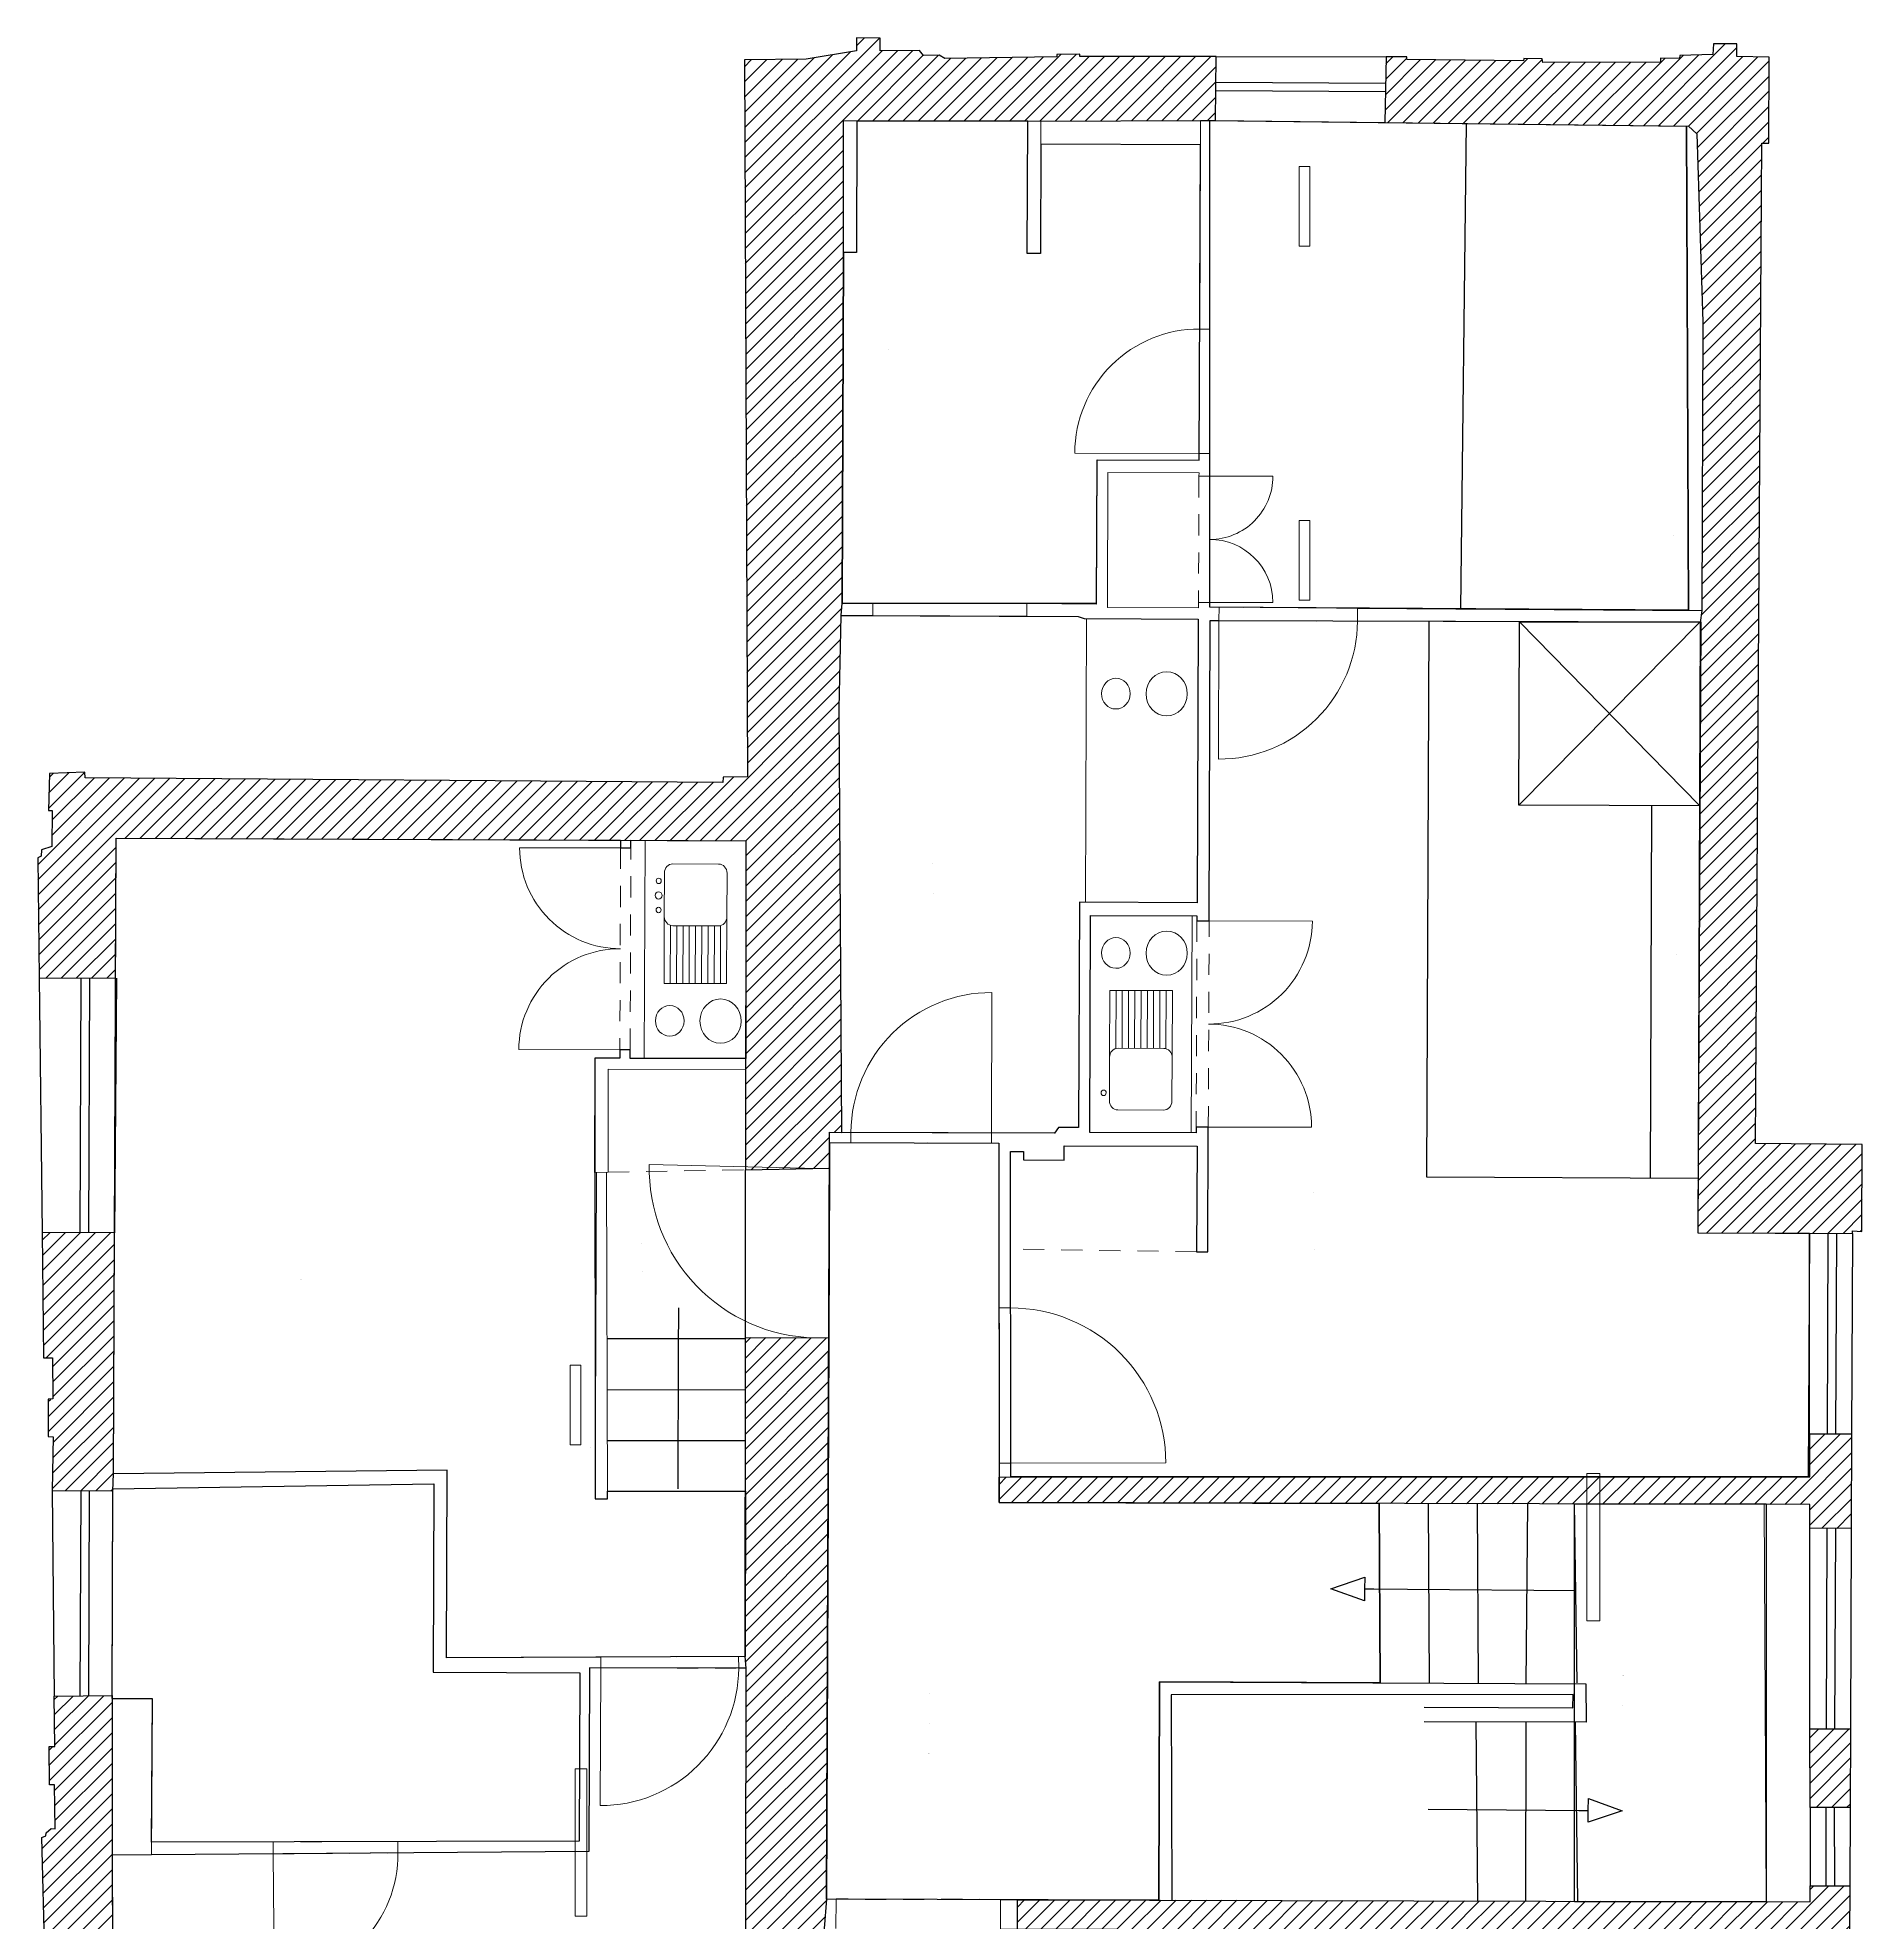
# Model space of a CAD drawing. Header units: metres. Extents: x -228 to 369, y -174 to 385.
# Drawn here: x 145.65 to 156.42, y 11.74 to 22.87 of the extents above; entities that cross this region are included whole.
import ezdxf
from ezdxf.enums import TextEntityAlignment as Align

# ---------------------------------------------------------------- set-up
doc = ezdxf.new("R2010")
doc.units = ezdxf.units.M
doc.linetypes.add('CACHE', pattern=[9.524999999999999, 6.349999999999999, -3.174999999999999])
doc.linetypes.add('CACHE2', pattern=[0.1875, 0.125, -0.0625])
for name, color, linetype in [('010_mur', 2, 'Continuous'), ('020_cloi', 5, 'Continuous'), ('030_menuiserie', 1, 'Continuous'), ('070_trait-fin', 4, 'Continuous'), ('077_textes-1', 243, 'Continuous')]:
    doc.layers.add(name, color=color, linetype=linetype)
doc.layers.add('091_surfaces', color=60, linetype='Continuous', plot=False)
doc.layers.add('102_demol', color=10, linetype='Continuous', lineweight=5)
doc.styles.add('clem', font='swissc.ttf')
pattern_1 = [(45, (-103.05373800496132, -13.210962721703547), (-0.0449012806, 0.0449012806), [])]

# ---------------------------------------------------------------- blocks, each defined once
blk = doc.blocks.new('R+1 Projet')
at = {"layer": '010_mur'}
h = blk.add_hatch(dxfattribs=at)
h.set_pattern_fill('ANSI31', color=4, scale=0.02)
h.set_pattern_definition(pattern_1)
h.paths.add_polyline_path([(-11.804457815504467, 12.118766791894162), (-10.86187814021232, 12.122532927163702), (-10.807843202213299, 12.122317166687134), (-10.773001586594111, 12.121906286140293), (-10.76979796741136, 12.499809528110632), (-11.57468503097789, 12.500578974907691), (-11.574175238387069, 12.513657684576751), (-11.710971716382447, 12.512307834803943), (-11.711730076350687, 12.498257816173423), (-12.372259680040262, 12.488472950888394), (-12.406210457448362, 12.508731184489733), (-12.499032577815415, 12.506780497131402), (-12.522894778708832, 12.53551147856036), (-12.75520256104322, 12.534364368142851), (-12.75490472290436, 12.608954764991502), (-12.89333176482283, 12.611791117006652), (-12.89440541546373, 12.533398294277722), (-13.19213645064232, 12.484083618377914), (-13.555917248992081, 12.481874511392382), (-13.53863806790749, 8.245270460756148), (-13.6821056631178, 8.242795422472701), (-13.68358072028884, 8.21232620895069), (-17.45094311784687, 8.238737074572128), (-17.45247965153187, 8.272161079279178), (-17.66123324933691, 8.265475588808767), (-17.667951406688697, 8.046615409551015), (-17.64457418415095, 8.046522064645252), (-17.64792629934938, 7.834332621678769), (-17.70812213583715, 7.813687097233343), (-17.71077342823261, 7.776938103502763), (-17.73085103540496, 7.766993138421677), (-17.72243273203716, 7.058094335620117), (-17.271166506367948, 7.056292437790836), (-17.267864582840808, 7.883224280816213), (-13.54712452687458, 7.868367424609897), (-13.54889003341213, 5.924892285593669), (-13.05424737667596, 5.933618519223819), (-13.05340019593805, 6.145785632439219), (-12.98154450071754, 6.145498714844289), (-12.997186160511228, 8.649966163828793), (-12.984589983760559, 9.198499158337793), (-12.97946217289562, 9.272259181565024), (-12.97119538551986, 11.342588769218422), (-12.97119538551986, 12.123425559047613)])
h = blk.add_hatch(dxfattribs=at)
h.set_pattern_fill('ANSI31', color=4, scale=0.02)
h.set_pattern_definition(pattern_1)
h.paths.add_polyline_path([(-17.28631225777037, 4.0278565000768864), (-17.282853479815998, 4.128279074980965), (-17.27717608338044, 5.551257401747426), (-17.70455903233418, 5.552963934935979), (-17.69576835363147, 4.812707693754055), (-17.642410968028088, 4.813937359137634), (-17.6404976626908, 4.570802296847541), (-17.668624307553358, 4.568750902070022), (-17.66882697908357, 4.349012606968609), (-17.63964852955334, 4.347505398751091), (-17.6447258035756, 4.029287638598616)])
h.paths.add_polyline_path([(-17.61804934940392, -1.2474363171556617), (-17.64577849843881, -0.24323743619926996), (-17.28253657386176, -0.24168277785400316), (-17.278949805787228, -1.0797220553111402), (-13.55084236026767, -1.0946083200108843), (-13.5466908650543, 2.9794908102945192), (-13.55150182396322, 3.049825481944717), (-13.549790704806181, 4.93343077992613), (-13.05824894359812, 4.931468063343637), (-13.07149049333897, 1.6152618087122392), (-13.085077358123849, 1.4431773799640357), (-13.045997896383959, -2.5410611844294184), (-13.59832634867958, -2.535954220874264), (-13.6015783745654, -1.827889913133695), (-13.717906037115421, -1.8242684776635725), (-13.702145578346212, -1.4571971529642178), (-17.426757306942118, -1.4448052998274217), (-17.437137987848438, -1.474107712203404), (-17.66001204186021, -1.4746853880511481), (-17.65764940308301, -1.2502126560307807)])
h.paths.add_polyline_path([(-10.893363628236294, -5.757968302533554), (-10.829610028206263, -6.120839350369206), (-10.820030641008234, -6.164803270734993), (-11.345958657534176, -6.295703517895889), (-11.365444964872404, -6.207985536894411), (-12.74038062141157, -6.443215566566215), (-13.555917249561348, -6.522433814381657), (-13.55020196048335, -4.49289993832208), (-13.58933912837496, -4.492743664416777), (-13.59238082385662, -3.830474605765048), (-13.03344231715753, -3.8211305795804953), (-13.01114592332484, -6.094297818841879)])
h.paths.add_polyline_path([(-11.943981120039663, 1.6122765196237152), (-7.260497501372992, 1.5998761321618797), (-7.260620286626182, 1.6935307554685277), (-7.026714037903039, 1.693837415549206), (-7.027936660736559, 1.397439520953049), (-7.261510896220097, 1.3983721795122261), (-7.261414682757204, 1.4224678190564743), (-10.698802952309743, 1.436193246840558), (-10.759548899368857, 1.433891589413688), (-11.943981119878645, 1.4386210046330121)])
h.paths.add_polyline_path([(-7.022889106824586, 2.621107451379357), (-7.024804522529886, 2.1567572308778473), (-7.261227189455566, 2.15644727175968), (-7.2618376717858695, 2.622093099970662)])
h.paths.add_polyline_path([(-7.263390909133486, 3.947511606450862), (-12.051565095104998, 3.9579832735002847), (-12.050967380682303, 4.107674630263499), (-7.263390909133486, 4.111333636758646), (-7.263390909133486, 4.365127333908312), (-7.015693794014187, 4.365452076335785), (-7.018002261555376, 3.805815121909109), (-7.263390909133486, 3.806827334890549)])
h.paths.add_polyline_path([(-9.643212747523613, 12.498732547962282), (-9.765646328713592, 12.498849590627213), (-9.7731454227036, 12.110115172550282), (-7.9785595563106835, 12.088951962718562), (-7.93018076448916, 12.043812177979413), (-7.893882744118127, 10.932679209369963), (-7.901154705533008, 9.229060792621452), (-7.910720042784924, 9.156948811401232), (-7.925115054281269, 5.551870493690803), (-7.010815448928588, 5.548099065137938), (-7.010752239893954, 5.563422699108051), (-6.955629511415863, 5.5605758335063005), (-6.952782119174627, 6.073450435107805), (-7.584127700582867, 6.07864264337797), (-7.547094440292167, 11.989220695322143), (-7.505382920420997, 11.989054141874652), (-7.503020374584484, 12.496570064331753), (-7.69344260129521, 12.500641207154981), (-7.694009453679792, 12.576321055828592), (-7.831363498128303, 12.575130400572812), (-7.835963350128987, 12.511648707437123), (-8.031595619573455, 12.507404099041304), (-8.032625872598038, 12.489204143323294), (-8.145605431948534, 12.490613060111352), (-8.14569724758043, 12.467618891516464), (-8.84038248670866, 12.464849633132543), (-8.843461948097865, 12.485968030805523), (-8.95313553702228, 12.488516867854633), (-8.954244894702532, 12.474802255795222), (-9.642349643714516, 12.482975319251853)])
h.paths.add_polyline_path([(-17.29159721039719, 1.875311684591288), (-17.28905162326188, 1.2805417610576844), (-17.68780779870009, 1.2788351032997887), (-17.70714248684529, 1.9790322919921892), (-17.683327140288487, 1.9900867948375534), (-17.681770318876257, 2.007921139913378), (-17.651958623097048, 2.032331365320133), (-17.6267048845669, 2.0314876739429018), (-17.63212304246099, 2.2903299615238213), (-17.66173022365761, 2.291040949538583), (-17.66259093492092, 2.5166002555191516), (-17.6302469513872, 2.518252150009794), (-17.63305131444122, 2.814775279305176), (-17.291143156969987, 2.8180088701953347), (-17.29121598585542, 2.799769645827182)])
h.paths.add_polyline_path([(-7.964160262261538, -5.014469897450182), (-7.945069575965718, -0.23340930804581217), (-7.938551705405951, -0.15919241008174212), (-7.935186705963098, 0.6835360554396179), (-7.26437591957143, 0.680857521147118), (-7.26326825835884, 0.958259503289737), (-7.029752097120291, 0.957327078118106), (-7.0297886571274635, 0.9484639120996867), (-6.972101787750253, 0.947220724378421), (-6.9724095726377335, 0.44597880486500796), (-7.5801400465386894, 0.44105761826911394), (-7.575870283202349, -5.083503872569272), (-7.521769437039074, -5.0837198961971435), (-7.511198155326747, -5.6021617883257555), (-8.039699792075153, -5.685885436515818), (-8.046164502621286, -5.659562593708689), (-9.280028803467975, -5.869339873120335), (-9.270059892454265, -5.909929822356354), (-9.778977584311397, -6.006231421913398), (-9.790303036290751, -5.959217467679119), (-9.8068282447604, -5.9617872909609275), (-9.86801091838759, -5.595129855703124), (-9.210619709623824, -5.490728157987759), (-7.965485203308871, -5.275035838928554)])
for p, q in [((-10.807843202213299, 12.122317166687134), (-10.807843203369085, 12.122317166547873)), ((-13.05364349101906, 6.084855050935149), (-13.054247375647499, 5.933618519584124))]:
    blk.add_line(p, q)
for points in [[(-11.804457815504467, 12.118766791894162), (-10.86187814021232, 12.122532927163702), (-10.807843202213299, 12.122317166687134), (-10.773001586594111, 12.121906286140293), (-10.76979796741136, 12.499809528110632), (-11.57468503097789, 12.500578974907691), (-11.574175238387069, 12.513657684576751), (-11.710971716382447, 12.512307834803943), (-11.711730076350687, 12.498257816173423), (-12.372259680040262, 12.488472950888394), (-12.406210457448362, 12.508731184489733), (-12.499032577815415, 12.506780497131402), (-12.522894778708832, 12.53551147856036), (-12.75520256104322, 12.534364368142851), (-12.75490472290436, 12.608954764991502), (-12.89333176482283, 12.611791117006652), (-12.89440541546373, 12.533398294277722), (-13.19213645064232, 12.484083618377914), (-13.555917248992081, 12.481874511392382), (-13.53863806790749, 8.245270460756148), (-13.6821056631178, 8.242795422472701), (-13.68358072028884, 8.21232620895069), (-17.45094311784687, 8.238737074572128), (-17.45247965153187, 8.272161079279178), (-17.66123324933691, 8.265475588808767), (-17.667951406688697, 8.046615409551015), (-17.64457418415095, 8.046522064645252), (-17.64792629934938, 7.834332621678769), (-17.70812213583715, 7.813687097233343), (-17.71077342823261, 7.776938103502763), (-17.73085103540496, 7.766993138421677), (-17.72243273203716, 7.058094335620117), (-17.271166506367948, 7.056292437790836), (-17.267864582840808, 7.883224280816213), (-13.54712452687458, 7.868367424609897), (-13.54889003341213, 5.924892285593669), (-13.05424737667596, 5.933618519223819), (-13.05340019593805, 6.145785632439219), (-12.98154450071754, 6.145498714844289), (-12.997186160511228, 8.649966163828793), (-12.984589983760559, 9.198499158337793), (-12.97946217289562, 9.272259181565024), (-12.97119538551986, 11.342588769218422), (-12.97119538551986, 12.123425559047613), (-11.804457815504467, 12.118766791894162)], [(-9.643212747523613, 12.498732547962282), (-9.765646328713592, 12.498849590627213), (-9.7731454227036, 12.110115172550282), (-7.9785595563106835, 12.088951962718562), (-7.93018076448916, 12.043812177979413), (-7.893882744118127, 10.932679209369963), (-7.901154705533008, 9.229060792621452), (-7.910720042784924, 9.156948811401232), (-7.925115054281269, 5.551870493690803), (-7.010815448928588, 5.548099065137938), (-7.010752239893954, 5.563422699108051), (-6.955629511415863, 5.5605758335063005), (-6.952782119174627, 6.073450435107805), (-7.584127700582867, 6.07864264337797), (-7.547094440292167, 11.989220695322143), (-7.505382920420997, 11.989054141874652), (-7.503020374584484, 12.496570064331753), (-7.69344260129521, 12.500641207154981), (-7.694009453679792, 12.576321055828592), (-7.831363498128303, 12.575130400572812), (-7.835963350128987, 12.511648707437123), (-8.031595619573455, 12.507404099041304), (-8.032625872598038, 12.489204143323294), (-8.145605431948534, 12.490613060111352), (-8.14569724758043, 12.467618891516464), (-8.84038248670866, 12.464849633132543), (-8.843461948097865, 12.485968030805523), (-8.95313553702228, 12.488516867854633), (-8.954244894702532, 12.474802255795222), (-9.642349643714516, 12.482975319251853), (-9.643212747523613, 12.498732547962282)], [(-17.61804934940392, -1.2474363171556617), (-17.64577849843881, -0.24323743619926996), (-17.28253657386176, -0.24168277785400316), (-17.278949805787228, -1.0797220553111402), (-13.55084236026767, -1.0946083200108843), (-13.5466908650543, 2.9794908102945192), (-13.55150182396322, 3.049825481944717), (-13.549790704806181, 4.93343077992613), (-13.05824894359812, 4.931468063343637), (-13.07149049333897, 1.6152618087122392), (-13.085077358123849, 1.4431773799640357), (-13.045997896383959, -2.5410611844294184), (-13.59832634867958, -2.535954220874264), (-13.6015783745654, -1.827889913133695), (-13.717906037115421, -1.8242684776635725), (-13.702145578346212, -1.4571971529642178), (-17.426757306942118, -1.4448052998274217), (-17.437137987848438, -1.474107712203404), (-17.66001204186021, -1.4746853880511481), (-17.65764940308301, -1.2502126560307807), (-17.61804934940392, -1.2474363171556617)], [(-17.29159721039719, 1.875311684591288), (-17.28905162326188, 1.2805417610576844), (-17.68780779870009, 1.2788351032997887), (-17.70714248684529, 1.9790322919921892), (-17.683327140288487, 1.9900867948375534), (-17.681770318876257, 2.007921139913378), (-17.651958623097048, 2.032331365320133), (-17.6267048845669, 2.0314876739429018), (-17.63212304246099, 2.2903299615238213), (-17.66173022365761, 2.291040949538583), (-17.66259093492092, 2.5166002555191516), (-17.6302469513872, 2.518252150009794), (-17.63305131444122, 2.814775279305176), (-17.291143156969987, 2.8180088701953347), (-17.29121598585542, 2.799769645827182), (-17.29159721039719, 1.875311684591288)], [(-7.022889106824586, 2.621107451379357), (-7.024804522529886, 2.1567572308778473), (-7.261227189455566, 2.15644727175968), (-7.2618376717858695, 2.622093099970662), (-7.022889107138726, 2.621107451380667)], [(-11.943981119878645, 1.6122765196232898), (-7.260497501372992, 1.5998761321618797), (-7.260620286626182, 1.6935307554685277), (-7.026714037903039, 1.693837415549206), (-7.027936660736559, 1.397439520953049), (-7.261510896220097, 1.3983721795122261), (-7.261414682757204, 1.4224678190564743), (-10.698802952309743, 1.436193246840558), (-10.759548899368857, 1.433891589413688), (-11.943981119878645, 1.4386210046330121), (-11.943981120039663, 1.6122765197915099)]]:
    blk.add_lwpolyline(points, dxfattribs=at)
for points in [[(-17.28631225777037, 4.0278565000768864), (-17.282853479815998, 4.128279074980965), (-17.27717608338044, 5.551257401747426), (-17.70455903233418, 5.552963934935979), (-17.69576835363147, 4.812707693754055), (-17.642410968028088, 4.813937359137634), (-17.6404976626908, 4.570802296847541), (-17.668624307553358, 4.568750902070022), (-17.66882697908357, 4.349012606968609), (-17.63964852955334, 4.347505398751091), (-17.6447258035756, 4.029287638598616)], [(-7.263390909133486, 3.947511606450862), (-12.051565095104998, 3.9579832735002847), (-12.050967380682303, 4.107674630263499), (-7.263390909133486, 4.111333636758646), (-7.263390909133486, 4.365127333908312), (-7.015693794014187, 4.365452076335785), (-7.018002261555376, 3.805815121909109), (-7.263390909133486, 3.806827334890549)]]:
    blk.add_lwpolyline(points, close=True, dxfattribs=at)
at = {"layer": '020_cloi'}
for p, q in [((-9.934558022984747, 9.242010451549861), (-7.901154705533008, 9.229060792621452)), ((-7.910720042784924, 9.156948811401232), (-9.934865399938024, 9.165031186123672)), ((-11.109065434168407, 1.6100659273848579), (-11.103920228362076, 2.898628282058343)), ((-11.103920228362076, 2.898628282058343), (-8.586035316879824, 2.888574415397597)), ((-8.661719167648226, 2.82375085185311), (-11.034556652318606, 2.8220643034143715)), ((-11.034556652318606, 2.8220643034143715), (-11.031767400324862, 1.609861265814398)), ((-8.662027899903878, 2.746432166916493), (-8.661719167648226, 2.82375085185311)), ((-8.586035316879824, 2.888574415397597), (-8.584740470922151, 2.6617854396998886)), ((-9.541402330687452, 2.74994349304674), (-8.662027899903878, 2.746432166916493)), ((-8.584740470922151, 2.6617854396998886), (-9.540746046424355, 2.662567710832372))]:
    blk.add_line(p, q, dxfattribs=at)
at = {"layer": '030_menuiserie'}
for p, q in [((-10.771499218495117, 12.299127626871632), (-9.76996102676796, 12.293535926935142)), ((-10.771220067538925, 12.349126847360743), (-9.768642618874837, 12.343529345072023)), ((-17.475061236246727, 7.057106586011068), (-17.48107081658691, 5.552071550028193)), ((-17.42506163481059, 7.056906938569735), (-17.43107121515077, 5.551871902587008)), ((-7.158347663431304, 4.36526505123882), (-7.153466121132478, 5.548687490897718)), ((-7.108348088838792, 4.3650588061587765), (-7.103466546539893, 5.548481245817674)), ((-17.47937235273635, 2.8169012136777742), (-17.4745340308316, 4.028608066186425)), ((-17.429372751300217, 2.816701566236588), (-17.42453442939546, 4.028408418745238)), ((-7.164436413644472, 2.6216913254352394), (-7.159549566430105, 3.806398995933414)), ((-7.114436838890942, 2.62148508018683), (-7.109549991676577, 3.8061927506851485)), ((-7.165748104946287, 1.6936551349135698), (-7.16635500490931, 2.156571654423751)), ((-7.115748148193415, 1.693720686508605), (-7.11635504815651, 2.156637206018786))]:
    blk.add_line(p, q, dxfattribs=at)
at = {"layer": '030_menuiserie', "linetype": 'CACHE', "ltscale": 5}
for p, q in [((-8.98121949934819, 8.077978255706986), (-8.976894190764469, 9.161206025030692)), ((-7.915045351368644, 8.073721042077377), (-8.98121949934819, 8.077978255706986))]:
    blk.add_line(p, q, dxfattribs=at)
blk.add_lwpolyline([(-8.976894190764469, 9.161206025030692), (-7.910679676309556, 9.161206025030692)], dxfattribs=at)
at = {"layer": '070_trait-fin', "linetype": 'CACHE'}
for p, q in [((-9.323910186702232, 9.238121562357993), (-9.290108487902945, 12.104418810426433)), ((-7.979577141370864, 9.229560223277364), (-7.991766757923287, 12.089107712348053)), ((-9.524192322488052, 5.879798453244584), (-9.51108120492474, 9.16333902430575)), ((-8.197285152141376, 8.074848020373903), (-8.206070960477046, 5.874535217963565)), ((-13.549790704806181, 4.93343077992613), (-13.548890033602179, 5.92489228427381)), ((-13.05424737465273, 5.933618519891606), (-13.05824894311521, 4.9314680628389755)), ((-7.923831158197681, 5.8734082407868105), (-9.524192322488052, 5.879798453244584))]:
    blk.add_line(p, q, dxfattribs=at)
at = {"layer": '070_trait-fin', "linetype": 'CACHE', "ltscale": 5}
blk.add_line((-8.977047018080665, 9.161206025030692), (-7.914612362327734, 8.075378835041565), dxfattribs=at)
at = {"layer": '070_trait-fin'}
for p, q in [((-13.94467212566447, 4.855692482722805), (-13.943644772026639, 5.108953787463106)), ((-14.367831588409429, 4.926836173107002), (-13.549795137067742, 4.92855195932847)), ((-13.9479841880294, 4.039208601599675), (-13.94467212566447, 4.855692482722805)), ((-14.36684474288861, 4.625453573398554), (-13.55007115328462, 4.624711594529508)), ((-14.36586428397302, 4.32602147703612), (-13.55034316483168, 4.325280635025846)), ((-14.364882889755501, 4.026303963581158), (-13.550615435236502, 4.025564261574473)), ((-9.800925972730727, 2.893425452017109), (-9.807470695321353, 3.9530754702382533)), ((-9.509176357090583, 2.892260500305128), (-9.515956309429276, 3.95243793440677)), ((-9.219559330467492, 2.8911040650466746), (-9.226049833629695, 3.951803912940085)), ((-8.93848992472569, 2.8899817611776233), (-8.928201771768327, 3.9511525244856602)), ((-8.637954453344829, 2.893995877437264), (-8.652630222426996, 3.950549853240372)), ((-9.639215555446462, 3.4452566984287105), (-9.892469985207608, 3.447386902181314)), ((-8.645495487125155, 3.4368982069620686), (-9.639215555446462, 3.4452566984287105)), ((-9.224084053814112, 1.605075091387262), (-9.234030771423896, 2.6623167351215673)), ((-8.939382966186786, 2.662075633110653), (-8.94218354505214, 1.6043287069239893)), ((-8.6486300185863, 2.6618377180576487), (-8.634803920911326, 1.6035148619759996)), ((-9.517005393502368, 2.1475858054001575), (-8.824753542465805, 2.141763057988283)), ((-8.824753542465805, 2.141763057988283), (-8.57149911270466, 2.139632854235679))]:
    blk.add_line(p, q, dxfattribs=at)
at = {"layer": '070_trait-fin', "linetype": 'CACHE2'}
blk.add_line((-12.043536196801979, 1.612540111068956), (-13.01520119530065, 1.615112772353168), dxfattribs=at)
at = {"layer": '070_trait-fin'}
for points in [[(-10.76979796741136, 12.499809528110632), (-9.765628728200573, 12.498849573801701)], [(-17.722432730359028, 7.058094335613424), (-17.704559032032808, 5.552963934934814)], [(-7.010815448928588, 5.548099065137938), (-7.015693794014187, 4.365452076335785)], [(-17.6447258035756, 4.029287638598616), (-17.63305131444122, 2.814775279305176)], [(-7.0180022610182995, 3.805815121906925), (-7.022889106824586, 2.6211074513795016)], [(-9.837320953092785, 3.446923026300212), (-9.892469985207608, 3.4473869021813166), (-9.89305875643029, 3.37738937830771), (-10.092462910561007, 3.449069105674719), (-9.891881213984888, 3.5173844260550697), (-9.892469985207608, 3.4473869021813166)], [(-8.626648144819482, 2.1400967301167837), (-8.57149911270466, 2.139632854235679), (-8.570910341481977, 2.209630378109286), (-8.37150618735126, 2.137950650742277), (-8.572087883927379, 2.069635330361925), (-8.57149911270466, 2.139632854235679)], [(-7.024804521397854, 2.1567572308793017), (-7.026714036971862, 1.69383741555037)]]:
    blk.add_lwpolyline(points, dxfattribs=at)
at = {"layer": '070_trait-fin', "color": 7, "true_color": 0xffffff}
for points in [[(-10.773001586595893, 12.121906285928272), (-9.773145422710694, 12.110115172182562)], [(-17.26555710029217, 7.05627003953443), (-17.277176083848858, 5.551257401749318)], [(-7.2641228638175015, 4.365126374866231), (-7.265675170589056, 5.549150345681264)], [(-17.291143156969987, 2.8180088701953347), (-17.28631225777037, 4.0278565000768864)], [(-7.2618376717858695, 2.622093099970662), (-7.263390909133486, 3.806827334890549)], [(-7.261227189455566, 2.15644727175968), (-7.260620286626182, 1.6935307554685277)]]:
    blk.add_lwpolyline(points, dxfattribs=at)
at = {"layer": '070_trait-fin', "linetype": 'CACHE', "ltscale": 5}
blk.add_lwpolyline([(-8.98121949934819, 8.077978255706986), (-7.910679676309556, 9.161206025030692)], dxfattribs=at)
at = {"layer": '091_surfaces'}
for points in [[(-10.861971131411611, 11.978559541345122), (-11.805036896739331, 11.982569244140413), (-11.80761745291613, 11.336312115597973), (-11.885902598349459, 11.336624708229794), (-11.882778266974311, 12.119079524385272), (-12.89163539110923, 12.119079524385272), (-12.894737121839901, 11.342283473185233), (-12.971196604561229, 11.342283473185233), (-12.97946217297471, 9.272259181565342), (-11.475761364025784, 9.272259181565342), (-11.472380776866377, 10.118891451409873), (-10.869888249084779, 10.116485712233972)], [(-10.807311927754528, 12.122310901315542), (-7.991766757923287, 12.089107712348053), (-7.979577141370864, 9.229560223277364), (-10.807311927754528, 9.247568554461173)], [(-12.984581385658998, 9.198873584839742), (-11.584409290582881, 9.193282724141604), (-11.549555200518336, 9.180143985759063), (-10.875166360860204, 9.177451162743672), (-10.881862277453656, 7.500529241802578), (-11.577394525410673, 7.505766063495976), (-11.582715412893268, 6.173209665304391), (-11.700150862716947, 6.173678584155278), (-11.724483309801254, 6.140479293096723), (-12.98154450071754, 6.145498714844289), (-12.997186160511228, 8.649966163828793)], [(-11.98295400329811, 4.1113273581252034), (-11.985019435130125, 6.033214522399357), (-11.907303216939873, 6.032904203029396), (-11.9075055266247, 5.982237846267678), (-11.667292159114659, 5.981278679083383), (-11.666953412313925, 6.0661142646505315), (-10.88258508634557, 6.06298229515682), (-10.885073600869765, 5.439760397430218), (-10.818923556615374, 5.439496262286848), (-10.81598467365262, 6.1755079830723965), (-10.887961347028924, 6.1757953846114795), (-10.888094155809195, 6.142534913587733), (-11.516246908820104, 6.1450431159553265), (-11.511130073415698, 7.4269796865512365), (-10.882975406377792, 7.424471479362701), (-10.883092336070057, 7.395187660180515), (-10.811115664953105, 7.394900258323014), (-10.804033712672918, 9.168501759672923), (-7.9068941907649055, 9.161206024922434), (-7.925115054281269, 5.551870493690803), (-7.265675170588839, 5.549150345512135), (-7.271606100271892, 4.1113273581252034)], [(-13.55150182396322, 3.049825481944717), (-15.31641775508415, 3.0422607820067786), (-15.311992365890799, 4.150552537430485), (-17.28285853418358, 4.128147666798032), (-17.267864572644097, 7.883224280775499), (-14.28735225796927, 7.871323142234592), (-14.287372514120518, 7.826346065272274), (-14.226636289923258, 7.826102981931079), (-14.22645669745236, 7.871079987224535), (-13.54712452687458, 7.868367424609897), (-13.54797040963922, 6.581061494289914), (-14.23160771795607, 6.581061494289914), (-14.23139971521315, 6.633153624346887), (-14.29229527290674, 6.633396780400508), (-14.29249399010287, 6.583630128827124), (-14.439372918296879, 6.584216613696023), (-14.437062280005302, 3.98133247463571), (-14.36473851029552, 3.981043688592076), (-14.364882890525548, 4.026303963581858), (-13.55061476389912, 4.026303963581858)], [(-11.109065434168242, 1.6100659274274398), (-13.07149049333897, 1.6152618087122392), (-13.05364349101906, 6.084855050935149), (-12.054313328049211, 6.080864743986021), (-12.051565095104998, 3.9579832735002847), (-9.807470695321353, 3.9530754702382533), (-9.80092597272276, 2.8934254507271038), (-11.103920228358911, 2.8986282828488075)], [(-8.652630222417393, 3.950549852549616), (-7.520695840664011, 3.950549852549616), (-7.520695840664011, 1.599982464471105), (-8.652630222417393, 1.599982464471105)], [(-13.5466908650543, 2.9794908102945192), (-14.47081612945429, 2.9831808251816248), (-14.475151822803848, 1.897352313769661), (-17.05957412333973, 1.8771274251150323), (-17.29159721039719, 1.875311684591288), (-17.278949805787228, -1.0797220553111402), (-13.55084236026767, -1.0946083200108843)]]:
    blk.add_lwpolyline(points, close=True, dxfattribs=at)
blk.add_lwpolyline([(-17.28626548356504, 4.039570605278131), (-15.39017644289455, 4.068673403892609), (-15.394615302209239, 2.9570083179269253), (-14.52874266382467, 2.953550904727249), (-14.53271451460274, 1.9588428053901588), (-17.05899033134326, 1.9527551097970544), (-17.052459340070378, 2.798816295338329), (-17.291212433484358, 2.800659299598666), (-17.28626548356504, 4.039570605278131)], dxfattribs=at)
at = {"layer": '102_demol'}
for p, q in [((-11.885902598349459, 11.336624708229794), (-11.88277827112961, 12.119079523084944)), ((-10.807843203369085, 12.122317166547873), (-10.807615627684827, 10.890898600069344)), ((-11.805037933875248, 11.982325313996403), (-11.80761745291613, 11.336312115597973)), ((-10.866796076618376, 10.890887662716853), (-10.862453014650491, 11.978561590203892)), ((-11.80761745291613, 11.336312115597973), (-11.885902598349459, 11.336624708229794)), ((-10.866796076618376, 10.890887662716853), (-10.807615627523884, 10.890898599901123)), ((-10.86973242303724, 10.155510938745284), (-11.60510914835435, 10.158447283876301)), ((-10.869889010959415, 10.116294908599812), (-10.869732422232302, 10.155510937904321)), ((-10.869732422393245, 10.155510938072542), (-10.807479723994874, 10.155522443358933)), ((-10.807479724828774, 10.155522442883232), (-10.807454893273063, 10.021158843729932)), ((-11.475785338501119, 9.266255027992152), (-11.472380776866377, 10.118891451409873)), ((-11.472380776866377, 10.118891451409873), (-10.869889010959415, 10.116294908599812)), ((-11.412106908321258, 9.246431648295252), (-11.408925407584139, 10.043204839291283)), ((-11.408925407584139, 10.043204839291283), (-10.870910909006598, 10.041056557161353)), ((-10.870910909006598, 10.041056557161353), (-10.870989347087342, 10.021412535604902)), ((-10.807454893755967, 10.021158844234593), (-10.870989347409305, 10.021412535941343)), ((-10.8074548938881, 10.021158845719473), (-10.434303018640968, 10.021227808767003)), ((-10.807316971303845, 9.274855092832142), (-10.434167681874204, 9.276245976522912)), ((-9.934865399938024, 9.165031186123672), (-9.934558022984747, 9.242010451549861)), ((-10.875166360860204, 9.177451162743672), (-10.881862277453656, 7.500529241802578)), ((-10.804033707394229, 9.168501759651843), (-10.811115664951759, 7.394900258658161)), ((-10.753004843999916, 9.168297999372003), (-10.756271657577344, 8.350158555317321)), ((-8.976894190764469, 9.161206025030692), (-7.910720042784924, 9.156948811401232)), ((-14.28753184879966, 7.826346137031216), (-14.884011220707869, 7.826614771126479)), ((-14.28753185043835, 7.8263461373964684), (-14.28735225793778, 7.871323150119862)), ((-14.22663628943828, 7.826102981929145), (-14.287531849443578, 7.826346137704096)), ((-14.226453791681159, 7.871807756542985), (-14.22663628992126, 7.826102982433802)), ((-11.577394525410673, 7.505766063495976), (-11.582715399206608, 6.1732096652497415)), ((-10.881862277453656, 7.500529241802578), (-11.577394525410673, 7.505766063495976)), ((-11.516246908812064, 6.145043117967143), (-11.511128159744295, 7.426979679559301)), ((-11.511128159744295, 7.426979679559301), (-10.882975406390578, 7.424471476160107)), ((-10.882975406390578, 7.424471476160107), (-10.88309233599528, 7.395187660515367)), ((-10.883092335673318, 7.395187660178927), (-10.8111156637959, 7.39490025879728)), ((-10.811115664629796, 7.394900258321723), (-10.201419528997175, 7.392465755818412)), ((-12.097375754321948, 6.141968246077594), (-12.094063866387842, 6.971395890909481)), ((-14.29229527290674, 6.633396780400508), (-14.888769949955929, 6.635778490120865)), ((-14.44206850566766, 5.909135286164528), (-14.43937291829843, 6.584216613307364)), ((-14.43937291829843, 6.584216613307364), (-14.292493992055421, 6.583630128834921)), ((-14.292493992055421, 6.583630128834921), (-14.292295274574391, 6.633396779449104)), ((-14.292295274574391, 6.633396779449104), (-14.23139971521315, 6.633153624346887)), ((-14.23139971521315, 6.633153624346887), (-14.23159681829729, 6.583791200803681)), ((-14.23159681829729, 6.583791200803681), (-13.54797040996313, 6.581061494291207)), ((-13.54835395269711, 6.515011619620198), (-13.54797040964116, 6.581061493954767)), ((-14.36065648432068, 6.518255128712918), (-14.36194559503816, 5.9105487736777285)), ((-13.548351677611679, 6.517517208350181), (-14.36065648432068, 6.518255128712918)), ((-12.98154450071754, 6.145498714844289), (-12.92680340144357, 6.145280134720668)), ((-12.927046696041609, 6.084349552711936), (-12.926803401604518, 6.145280134888889)), ((-12.097619050426694, 6.081037662949239), (-12.09737575496587, 6.141968246750475)), ((-11.724483309801254, 6.140479293096723), (-12.0973757551557, 6.141968245601891)), ((-11.700150862716947, 6.173678584155278), (-11.724483309801254, 6.140479293096723)), ((-11.582715399206608, 6.1732096652497415), (-11.700150862716947, 6.173678584155278)), ((-10.888094155809195, 6.142534913587733), (-11.516246908812064, 6.145043117967143)), ((-10.887961347189304, 6.1757953849397005), (-10.888094155809195, 6.142534913587733)), ((-10.887961347028286, 6.175795384771481), (-10.815984676145781, 6.175507983082353)), ((-10.815984675472974, 6.175507983726273), (-10.818923556615374, 5.439496262286848)), ((-10.815984675122053, 6.17550798470649), (-10.206283741504777, 6.1752333956059005)), ((-12.927046695719648, 6.084349552375498), (-13.05364349101906, 6.084855050935149)), ((-12.054313328371173, 6.080864744322316), (-12.097619050587637, 6.081037663117458)), ((-12.052663522519252, 5.107932561737252), (-12.054313328049211, 6.080864743986021)), ((-11.90730321694373, 6.032904202065982), (-11.985019435130125, 6.033214522399357)), ((-11.985019435130125, 6.033214522399357), (-11.984025123876018, 5.1080063265041105)), ((-11.907505526731512, 5.982237846268108), (-11.90730321694373, 6.032904202065982)), ((-11.666953412313925, 6.0661142646505315), (-11.667292159113385, 5.981278679400857)), ((-10.88258508633542, 6.062982297697452), (-11.666953412313925, 6.0661142646505315)), ((-10.885073600869765, 5.439760397430218), (-10.88258508633542, 6.062982297697452)), ((-14.36194559503816, 5.9105487736777285), (-14.44206850566766, 5.909135286164528)), ((-14.42936370439969, 5.909359418647947), (-14.437062280005302, 3.98133247463571)), ((-14.36473469045373, 3.9810436733395913), (-14.37105212642647, 5.910388121173309)), ((-13.117640202458679, 5.932500175611349), (-14.11834284506138, 5.955620896584879)), ((-11.667292159113385, 5.981278679400857), (-11.907505526731512, 5.982237846268108)), ((-10.818923556615374, 5.439496262286848), (-10.885073600869765, 5.439760397430218)), ((-11.984025123876018, 5.1080063265041105), (-12.052663522519252, 5.107932561737252)), ((-17.28285853418358, 4.128147666798032), (-17.28626548356504, 4.039570605278131)), ((-17.28285853418358, 4.128147666798032), (-15.311992365890799, 4.150552537430485)), ((-15.311992365890799, 4.150552537430485), (-15.31641775508415, 3.0422607820067786)), ((-12.051110279395836, 4.191944884664261), (-11.98304072055773, 4.192018039467511)), ((-12.050967380682303, 4.107674630263499), (-12.051110279395836, 4.191944884664261)), ((-11.98304072123061, 4.192018038823589), (-11.067052434222896, 4.1930024408252216)), ((-11.98304072055773, 4.192018039467511), (-11.982950108389014, 4.107703139854129)), ((-15.39017644289455, 4.068673403892609), (-17.28626548356504, 4.039570605278131)), ((-15.394615301488122, 2.957008317924046), (-15.39017644289455, 4.068673403892609)), ((-14.437062280005302, 3.98133247463571), (-14.36473469045373, 3.9810436733395913)), ((-7.520695840664011, 1.6006104312447125), (-7.533390909133486, 3.9481395732244713)), ((-15.31641775508415, 3.0422607820067786), (-14.404690851749141, 3.04616858287045)), ((-14.404690851749141, 3.04616858287045), (-14.404419740356419, 2.9829157054888493)), ((-13.59028791472181, 3.0496592388479624), (-13.55150182396322, 3.049825481944717)), ((-13.58998790283713, 2.9796636958193266), (-13.59028791472181, 3.0496592388479624)), ((-14.47081612945429, 2.9831808251816248), (-14.475151822803848, 1.897352313769661)), ((-14.404419740356419, 2.9829157054888493), (-14.47081612945429, 2.9831808251816248)), ((-14.404419740195411, 2.982915705320629), (-14.40767174820448, 2.168483868423646)), ((-13.5466908650543, 2.9794908102945192), (-13.58998790283713, 2.9796636958193266)), ((-17.05899033166523, 1.952755110134167), (-16.340507167560236, 1.9545165820702102)), ((-17.05899033134326, 1.9527551097977272), (-17.05839856425704, 1.8771366246748946)), ((-16.340507167560236, 1.9545165820702102), (-16.33994561531716, 1.882759015266347)), ((-15.60255000619687, 1.8885296439300867), (-15.60308054860052, 1.956324496468878)), ((-14.475151822803848, 1.897352313769661), (-15.60255000619687, 1.8885296439300867)), ((-16.33994561531716, 1.882759015266347), (-17.05839856425704, 1.8771366246748946)), ((-16.339945615478168, 1.882759015434567), (-16.3341749884604, 1.14536340635037)), ((-13.07149049333897, 1.6152618087122392), (-13.01520119546167, 1.6151127725213876)), ((-13.015657160618389, 1.44290018668049), (-13.01520119594457, 1.6151127730260493))]:
    blk.add_line(p, q, dxfattribs=at)
at = {"layer": '102_demol', "linetype": 'CACHE2'}
for p, q in [((-10.869732422393245, 10.155510938072542), (-10.866796076618376, 10.890887662716853)), ((-10.807615627173037, 10.890898600881483), (-10.80747972431691, 10.155522443695373)), ((-10.870989347409305, 10.021412535941343), (-10.87396927454549, 9.275121234937684)), ((-10.807316970631037, 9.274855093476072), (-10.807454893405119, 10.021158845214812)), ((-9.934558023145692, 9.242010451718082), (-10.752502236757538, 9.247219501162183)), ((-10.75300484442505, 9.168298002510133), (-9.934865399938024, 9.165031186123672)), ((-14.28753185076031, 7.826346137732909), (-14.292295274574391, 6.633396779449104)), ((-14.23139971421831, 6.633153624654515), (-14.22663628943828, 7.826102981929145)), ((-10.88309233599528, 7.395187660515367), (-10.887961347028286, 6.175795384771481)), ((-10.815984674478132, 6.1755079840337554), (-10.8111156637959, 7.39490025879728)), ((-12.09737575496587, 6.141968246750475), (-12.926803401604518, 6.145280134888889)), ((-12.927046696041609, 6.084349552711936), (-12.097619050426694, 6.081037662949239)), ((-14.36194559484826, 5.9105487748261645), (-13.5488900342461, 5.92489228494669)), ((-10.885073600869765, 5.439760397430218), (-11.984399133631777, 5.456023085246123)), ((-12.052663522358236, 5.107932561569033), (-12.051110279395836, 4.191944884664261)), ((-11.983040720235842, 4.192018039131071), (-11.984025123876018, 5.1080063265041105)), ((-14.404690851427258, 3.046168582534009), (-13.590287914882829, 3.0496592390161816)), ((-14.404419740195411, 2.982915705320629), (-13.58998790283713, 2.9796636958193266)), ((-15.60308054808858, 1.9563244972810208), (-16.340507167560236, 1.9545165820702102)), ((-16.339945615478168, 1.882759015434567), (-15.602550005524058, 1.888529644574009))]:
    blk.add_line(p, q, dxfattribs=at)
at = {"layer": '102_demol', "color": 5}
for p, q in [((-12.97946217289562, 9.272259181565024), (-12.79793370812229, 9.271477040413172)), ((-11.887933708122292, 9.268623823991923), (-11.475785338501119, 9.266255027992152)), ((-10.874092409743863, 9.244283366165323), (-11.412106908321258, 9.246431648295252)), ((-10.873969274706505, 9.275121235105903), (-10.874092409743863, 9.244283366165323)), ((-10.807316970631037, 9.274855093476072), (-10.87396927454549, 9.275121234937684)), ((-10.807316970631037, 9.274855093476072), (-10.807311927754528, 9.247568554461173)), ((-10.807311927754528, 9.247568554461173), (-10.75250223659652, 9.247219500994103)), ((-10.753004844775896, 9.168298001529763), (-10.752502236757538, 9.247219501162183)), ((-12.984581385658998, 9.198873584839742), (-12.79793370812229, 9.198071002821283)), ((-12.984581385658998, 9.198873584839742), (-12.984563958399699, 9.198873515207083)), ((-11.887933708122292, 9.195217786593872), (-11.584409290582881, 9.193282724141604)), ((-11.584409290582881, 9.193282724141604), (-11.549555200518336, 9.180143985759063)), ((-11.549555200518336, 9.180143985759063), (-10.875166360860204, 9.177451162743672)), ((-10.75300484442505, 9.168298002510133), (-10.804033707394229, 9.168501759651843))]:
    blk.add_line(p, q, dxfattribs=at)
at = {"layer": '102_demol', "ltscale": 0.5}
for p, q in [((-11.535151957709132, 9.180087639432164), (-11.541847846995333, 7.503173057819367)), ((-14.14795731899579, 6.583458125843027), (-14.14281427034144, 7.871480317126405)), ((-13.70837663491318, 7.730201751408167), (-13.97837448468239, 7.731279332463309)), ((-14.02858828986133, 7.677811549526233), (-14.02961647221153, 7.420207266535581)), ((-13.65961941968217, 7.41873058063633), (-13.65859123649814, 7.676334864102538)), ((-14.02961647221153, 7.420207266535581), (-14.03119258410483, 7.025323012719602)), ((-13.99282360251916, 7.368238418673428), (-13.99419287833549, 7.0251753443983045)), ((-13.979831070514741, 7.366341452020571), (-13.70983322074553, 7.365263870965428)), ((-13.95583126152643, 7.366245667002223), (-13.95719317340004, 7.025027675601304)), ((-13.918831555917969, 7.3660979988491455), (-13.92019346779172, 7.024880007448083)), ((-13.88183185082158, 7.365950329883926), (-13.883193762856209, 7.024732338651084)), ((-13.844832145213259, 7.365802661730848), (-13.84619405708694, 7.024584670329785)), ((-13.807832440277739, 7.365654992933852), (-13.80919435215135, 7.024437001532789)), ((-13.7708327345084, 7.365507324612409), (-13.772194646543031, 7.024289333379711)), ((-13.733833029572889, 7.365359655815411), (-13.735194941446501, 7.024141664414492)), ((-13.696825959860831, 7.36705707036832), (-13.698195235838169, 7.02399399626127)), ((-13.65961941968217, 7.41873058063633), (-13.66119553090266, 7.0238463274642715)), ((-10.911141244047721, 7.424584837886506), (-10.91625999707696, 6.142647379363188)), ((-14.03119258410483, 7.025323012719602), (-13.66119553090266, 7.0238463274642715)), ((-11.399473229275063, 6.589312169354381), (-11.397895808984941, 6.984196417848288)), ((-11.397895808984941, 6.984196417848288), (-11.027898761412107, 6.982718320127898)), ((-11.362266517482166, 6.640985538023816), (-11.36089610434614, 6.9840486079306)), ((-11.325259442477655, 6.6426828110039065), (-11.32389639970741, 6.983900798013057)), ((-11.288259737166046, 6.642535001730286), (-11.28689669522948, 6.983752988263733)), ((-11.25126003252717, 6.642387191812595), (-11.24989698991787, 6.983605178989819)), ((-11.21426032788837, 6.642239381894907), (-11.212897285278997, 6.983457369072276)), ((-11.177260623249568, 6.642091571977362), (-11.175897580640193, 6.983309559154732)), ((-11.140260918610693, 6.6419437620596735), (-11.138897876001392, 6.983161749237043)), ((-11.103261213460101, 6.641795952954126), (-11.101898171362592, 6.983013939319354)), ((-11.066268879186865, 6.639803060138657), (-11.06489846605091, 6.982866130045586)), ((-11.029476181702158, 6.5878340716339885), (-11.027898761412107, 6.982718320127898)), ((-13.54797040999201, 6.5810614929744045), (-14.14795731899579, 6.583458125843027)), ((-11.400502264728383, 6.331707890095423), (-11.399473229275063, 6.589312169354381)), ((-11.349259250599536, 6.642778688056861), (-11.07926140533822, 6.641700075901172)), ((-11.029476181702158, 6.5878340716339885), (-11.030505217155552, 6.330229792375031)), ((-11.080719200107596, 6.2767622005744474), (-11.350717045207967, 6.2778408125620615))]:
    blk.add_line(p, q, dxfattribs=at)
at = {"layer": '102_demol', "color": 0, "ltscale": 0.5}
blk.add_line((-10.911141244047721, 7.424584837886506), (-11.511128160417176, 7.426979678915522), dxfattribs=at)
at = {"layer": '102_demol'}
for points in [[(-12.97119538551986, 11.342588769218422), (-12.894737121839901, 11.342283473185233), (-12.891619306235839, 12.123107812851813)], [(-11.804457815504467, 12.118766791894162), (-11.805037933875248, 11.982325313996403), (-10.862453014650491, 11.978561590203892), (-10.86187814021232, 12.122532927163702)], [(-12.79793370812229, 9.271477040413172), (-11.887933708122292, 9.268623823991923)], [(-11.887933708122292, 9.195217786593872), (-12.79793370812229, 9.198071002821283)], [(-15.394615301488122, 2.957008317924046), (-14.52874266382929, 2.953550903571886), (-14.53271451460274, 1.9588428053901588), (-15.60308054860052, 1.956324496468878)], [(-17.29121598585542, 2.799769645827182), (-17.052459340070378, 2.798816295338329), (-17.05957412333973, 1.8771274251150323), (-17.29159721039719, 1.875311684591288)], [(-11.943981119878645, 1.6122765196232898), (-12.043536196801979, 1.612540111068956), (-12.043995623345362, 1.4390203617833324), (-11.943981119878645, 1.4386210046330121)]]:
    blk.add_lwpolyline(points, dxfattribs=at)
at = {"layer": '102_demol', "color": 5}
for points in [[(-12.79793370812229, 9.271477040413172), (-12.79793370812229, 9.198071002821283)], [(-11.887933708122292, 9.268623823991923), (-11.887933708122292, 9.195217786593872)]]:
    blk.add_lwpolyline(points, dxfattribs=at)
at = {"layer": '102_demol'}
for centre, radius, start, end in [((-10.86973242303724, 10.155510938745284), 0.7353825873618268, 89.77122024897466, 179.7712202498084), ((-10.8074548938881, 10.021158845719473), 0.3731518817649952, -89.98941105144799, 0.010588966894797798), ((-10.807316971303845, 9.274855092832142), 0.3731518817649952, 0.2135643982306202, 90.21356438905904), ((-10.753004843999916, 9.168297999372003), 0.8181459660898683, -90.22877961845593, -0.22877961011840653), ((-14.28753184879966, 7.826346137031216), 0.5964794320439049, 179.9741959079642, -90.0258040828644), ((-10.811115664629796, 7.394900258321723), 0.6097009957810301, -90.22877953424518, -0.22877951506847133), ((-14.29229527290674, 6.633396780400508), 0.5964794320439047, 89.7712204565834, 179.7712204757602), ((-12.097375754321948, 6.141968246077594), 0.8294342569262283, 89.77122031567622, 179.7712203248478), ((-10.815984675122053, 6.17550798470649), 0.6097009957810301, -0.025804111212405497, 89.9741959171356), ((-13.117640202458679, 5.932500175611349), 1.000969703346948, 178.6764458889929, -91.32355409265891), ((-11.98304072123061, 4.192018038823589), 0.9159888160160113, 0.06157509353140749, 90.06157511187426), ((-14.404419740195411, 2.982915705320629), 0.8144383292776668, -90.22877953424518, -0.228779524239817), ((-16.339945615478168, 1.882759015434567), 0.7374181882651298, -89.55163031621127, 0.44836969212657224)]:
    blk.add_arc(centre, radius, start, end, dxfattribs=at)
at = {"layer": '102_demol', "ltscale": 0.5, "extrusion": (-0, 0, -1)}
for centre, major_axis, ratio in [((-11.36201052989225, 8.737004077068413), (-0.000362320078661202, -0.09073850112338504), 0.9316579952270762), ((-11.06201974176871, 8.735805646636292), (-0.000521780668038903, -0.1306716879132692), 0.9316579927775577), ((-11.36201052989225, 7.205218515073502), (-0.000362320078661202, -0.09073850112338504), 0.9316579952270762), ((-11.06201974176871, 7.20402008464138), (-0.000521780668038903, -0.1306716879132692), 0.9316579927775577), ((-11.434125325617243, 6.378823344675329), (-6.4300350568323e-05, -0.01610020014021376), 0.9316579837422484)]:
    blk.add_ellipse(centre, major_axis=major_axis, ratio=ratio, dxfattribs=at)
at = {"layer": '102_demol', "ltscale": 0.5}
for centre, major_axis, ratio, start_param, end_param in [((-13.978588688144919, 7.677611997426139), (-0.000214289847614584, -0.05366733452272106), 0.9316579962627022, 3.141594559216853, 4.71239070862291), ((-13.708590839048439, 7.676534415726929), (-0.000214293488264917, -0.053667334849689434), 0.9316579926772276, 1.570798590669141, 3.141594095080391), ((-13.979616870495041, 7.420007714435489), (-0.00021429186374565898, -0.053667335330985964), 0.9316579820917923, 4.7123907435660755, 1.7545831723e-06), ((-13.709619021398648, 7.418930132736424), (-0.000214287870526593, -0.053667334700303146), 0.9316579933169997, 1.6881748808e-06, 1.570798020699357)]:
    blk.add_ellipse(centre, major_axis=major_axis, ratio=ratio, start_param=start_param, end_param=end_param, dxfattribs=at)
for centre, major_axis, ratio in [((-14.062586534477118, 7.630966105108675), (-6.4294691509875e-05, -0.01610020033037813), 0.9316580257164807), ((-14.06292926055535, 7.545098368533946), (-8.570697735898501e-05, -0.021466933739103793), 0.9316580072395185), ((-14.06327198679453, 7.459230632127438), (-6.4295743951207e-05, -0.01610020015861039), 0.9316580253721514), ((-13.697082702588489, 6.802824103793101), (-0.000521765933974589, -0.1306716887862951), 0.9316579869726507), ((-13.99707349558284, 6.804021389012341), (-0.000362311787551954, -0.09073850180311897), 0.9316579794197871)]:
    blk.add_ellipse(centre, major_axis=major_axis, ratio=ratio, dxfattribs=at)
at = {"layer": '102_demol', "ltscale": 0.5, "extrusion": (-0, 0, -1)}
for centre, major_axis, ratio, start_param, end_param in [((-11.349473628119268, 6.589112426572248), (-0.000214295500987798, -0.05366733492748649), 0.9316579925841391, 1.57079805347003, 3.141594379510172), ((-11.079475782185073, 6.588033815060333), (-0.00021429410202989803, -0.05366733445400852), 0.9316579884115533, 3.141594390813118, 4.712390743360981), ((-11.43343930422325, 6.550558815710392), (-6.4279475908003e-05, -0.01610020087019601), 0.9316579979953487, 5.893536548e-07, 5.893536538792432e-07), ((-11.433782315000753, 6.464691080276969), (-8.571366523566999e-05, -0.021466934359028793), 0.9316579716461664, 1.879025311e-07, 1.879025308682003e-07), ((-11.350502664245397, 6.331508146669075), (-0.000214294033413188, -0.053667334624006226), 0.931657985465218, 1.9165057796e-06, 1.570798090974125), ((-11.080504818311274, 6.330429535157309), (-0.00021429165440242, -0.05366733460340407), 0.9316579961355286, 4.712391246271022, 1.4470324914e-06)]:
    blk.add_ellipse(centre, major_axis=major_axis, ratio=ratio, start_param=start_param, end_param=end_param, dxfattribs=at)
at = {"layer": '077_textes-1', "style": 'clem'}
for s, p in [('Velux', (-8.408080957966593, 8.540940206999222)), ('Hmin: 1.67', (-8.052434596022248, 7.198343619664957)), ('H<1.80', (-8.302999537799005, 7.024070275856648))]:
    blk.add_text(s, height=0.0012, rotation=90, dxfattribs=at).set_placement(p, align=Align.MIDDLE_CENTER)
for s, p in [('Palier', (-14.169357493003009, 5.490293342805671)), ('Z: 204.42m', (-14.166467025332638, 5.3205315806248095))]:
    blk.add_text(s, height=0.0012, dxfattribs=at).set_placement(p)
for s, p in [('R+1', (-9.97664501655945, 3.206793052354333)), ('RDC', (-9.651519516827065, 1.949128587636224))]:
    blk.add_text(s, height=0.0012, rotation=90, dxfattribs=at).set_placement(p)
at = {"layer": '091_surfaces', "style": 'clem'}
for s, p in [('Chambre', (-10.288300212487266, 11.119323803261503)), ("Salle d'eau", (-12.71306778209404, 10.935608345582732)), ('8  m²', (-10.283621692429552, 10.953103093532402)), ('5  m²', (-12.708389262036329, 10.769387635853633)), ('Z: 204.40m', (-10.285409744816898, 10.778026618604923)), ('Z: 204.41m', (-12.71017731442367, 10.594311160926152)), ('hsp : 2.40m', (-10.287197797204245, 10.602950143677443)), ('hsp : 2.40m', (-12.71196536681102, 10.419234685998672)), ('Cuisine', (-12.44804748594808, 7.899226195647644)), ('5  m²', (-12.443368965890368, 7.733005485918548)), ('Z: 204.42m', (-12.445157018277715, 7.5579290109910655)), ('hsp : 2.39m', (-12.44694507066506, 7.382852536063584)), ('Séjour', (-16.180303731287307, 5.7937033809488625)), ('Séjour', (-10.198014781023412, 5.791824725150363)), ('14  m²', (-16.175625211229598, 5.6274826712197665)), ('19  m²', (-10.193336260965697, 5.625604015421269)), ('Z: 203.79m', (-16.177413263616938, 5.452406196292285)), ('Z: 204.42m', (-10.195124313353045, 5.450527540493784)), ('hsp : 2.62m', (-16.17920131600429, 5.2773297213648025)), ('hsp : 2.39m', (-10.19691236574039, 5.275451065566303)), ('Palier', (-8.37033372654827, 3.278175671538484)), ("Salle d'eau", (-16.180303731287307, 3.048040356076672)), ('3  m²', (-8.365655206490555, 3.111954961809388)), ('Circulation', (-12.472051058706384, 2.9944503907203033)), ('Z: 203.59m', (-8.3674432588779, 2.936878486881906)), ('5  m²', (-16.175625211229598, 2.881819646347576)), ('8  m²', (-12.46737253864867, 2.8282296809912073)), ('Z: 203.81m', (-16.177413263616938, 2.706743171420094)), ('hsp : 3.25m', (-8.369231311265247, 2.761802011954423)), ('Z: 204.43m', (-12.469160591036017, 2.6531532060637253)), ('hsp : 2.60m', (-16.17920131600429, 2.531666696492612)), ('hsp : 2.41m', (-12.470948643423363, 2.478076731136243))]:
    blk.add_text(s, height=0.0012, dxfattribs=at).set_placement(p)
at = {"layer": '102_demol', "style": 'clem'}
for s, p in [('Hmin: 1.73', (-8.028965212858056, 10.679781321412882)), ('H<1.80', (-8.070246748302417, 9.673089846521032))]:
    blk.add_text(s, height=0.0012, rotation=90, dxfattribs=at).set_placement(p, align=Align.MIDDLE_CENTER)
for p in [(-13.93859193527354, 6.21361537715231), (-11.432162084880511, 5.7790594419770045)]:
    blk.add_text('Pl', height=0.0012, dxfattribs=at).set_placement(p, align=Align.MIDDLE_CENTER)

msp = doc.modelspace()

# ---------------------------------------------------------------- linework, layer by layer
at = {"layer": '102_demol'}
for points in [[(153.0976242901821, 22.11208143401934), (153.160879990126, 22.11208143401934), (153.160879990126, 21.641292470619373), (153.0976242901821, 21.641292470619373)], [(153.0976242901821, 20.02224215682538), (153.160879990126, 20.02224215682538), (153.160879990126, 19.5514531934254), (153.0976242901821, 19.5514531934254)], [(148.7910476576057, 15.031878963308552), (148.8543033575495, 15.031878963308552), (148.8543033575495, 14.561089999908583), (148.7910476576057, 14.561089999908583)], [(154.8734534615208, 13.520790800826363), (154.7981009366072, 13.520790800826363), (154.7981009366072, 14.391750383116163), (154.8734534615208, 14.391750383116163)], [(148.82086911613578, 12.647370003803871), (148.8912594678362, 12.647370003803871), (148.8912594678362, 11.776410421514072), (148.82086911613578, 11.776410421514072)]]:
    msp.add_lwpolyline(points, close=True, dxfattribs=at)

# ---------------------------------------------------------------- block references
at = {"layer": '020_cloi'}
msp.add_blockref('R+1 Projet', (163.3773952239437, 10.261591945601252), dxfattribs=at)

# ---------------------------------------------------------------- texts
at = {"layer": '102_demol', "style": 'clem'}
for s, rotation, p in [('sèche serviettes', 90, (153.2312198354011, 21.626834471164468)), ('radiateur', 90, (153.1576242901821, 19.647444095729593)), ('sèche serviettes', 90, (148.9145371237833, 14.541316154119995)), ('radiateur', -90.00000000000001, (154.80860220441892, 14.103044855460613)), ('radiateur', 90, (148.8808691161357, 12.079777131445503))]:
    msp.add_text(s, height=0.0006, rotation=rotation, dxfattribs=at).set_placement(p)

doc.saveas('drawing.dxf')
